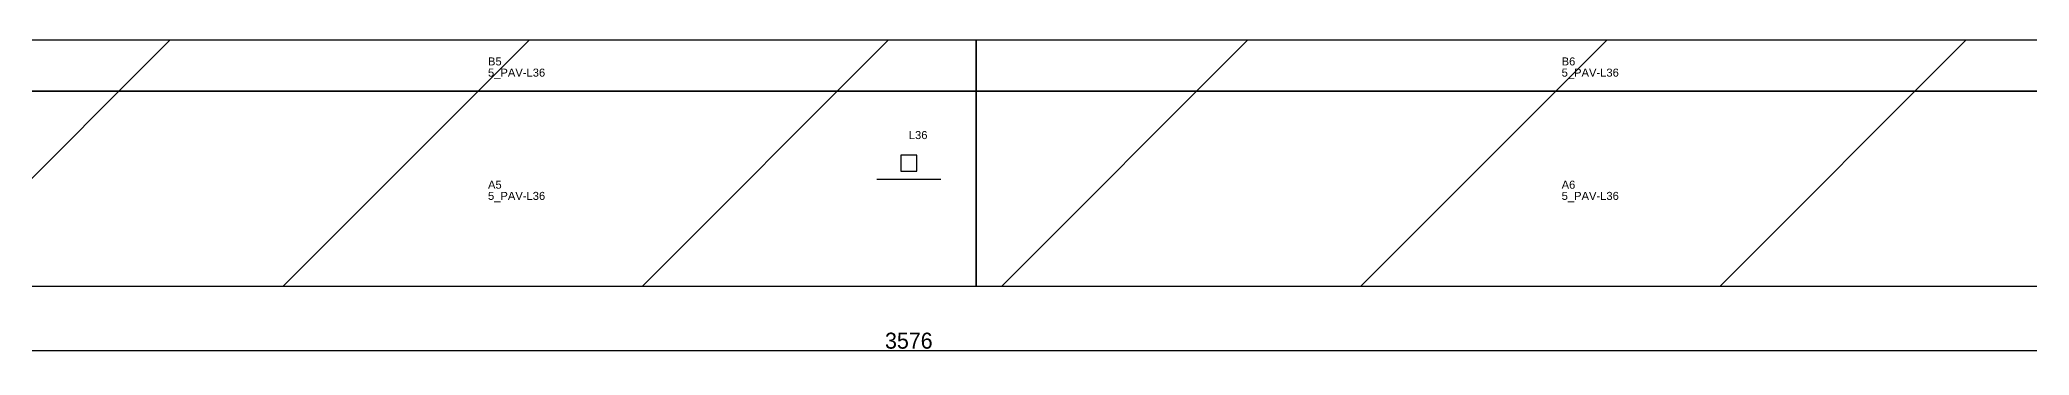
# Model space of a CAD drawing. Header units: metres. Extents: x 222 to 51559, y 5 to 202.
# Drawn here: x 1467 to 2710, y 5 to 202 of the extents above; entities that cross this region are included whole.
import ezdxf

# ---------------------------------------------------------------- set-up
doc = ezdxf.new("R2010")
doc.units = ezdxf.units.M
for name, color, linetype in [('3', 3, 'CONTINUOUS'), ('AUX00', 7, 'CONTINUOUS'), ('COTA', 241, 'CONTINUOUS'), ('Hachura', 251, 'CONTINUOUS'), ('NOMENCLATURA', 7, 'CONTINUOUS'), ('Painéis', 200, 'CONTINUOUS'), ('Pilares', 5, 'CONTINUOUS'), ('SARR_2.2x7', 40, 'CONTINUOUS')]:
    doc.layers.add(name, color=color, linetype=linetype)
doc.styles.add('ARIAL', font='Arial.ttf')
doc.styles.add('STR_STANDARD', font='arial.ttf')
doc.dimstyles.new('EZ DXF', dxfattribs={"dimtxt": 10, "dimasz": 3.5, "dimexe": 3, "dimexo": 1.5, "dimgap": 1, "dimtad": 1, "dimdec": 1, "dimdsep": 46, "dimcen": 2.5, "dimazin": 3, "dimtfac": 1, "dimtmove": 0, "dimatfit": 3})

msp = doc.modelspace()

# ---------------------------------------------------------------- hatches: boundary and pattern name
at = {"layer": 'Hachura'}
h = msp.add_hatch(dxfattribs=at)
h.set_pattern_fill('ANSI31', scale=50)
h.paths.add_polyline_path([(222.2, 201.5), (3798.2, 201.5), (3798.2, 47.5), (222.2, 47.5)])
h = msp.add_hatch(dxfattribs=at)
h.set_pattern_fill('ANSI31', scale=50)
h.paths.add_polyline_path([(222.2, 201.5), (3798.2, 201.5), (3798.2, 47.5), (222.2, 47.5)])

# ---------------------------------------------------------------- linework, layer by layer
at = {"layer": '3'}
for points in [[(2052.2, 47.5), (2052.2, 201.5)], [(2052.2, 47.5), (2052.2, 201.5)], [(222.2, 169.5), (3798.2, 169.5)], [(222.2, 169.5), (3798.2, 169.5)]]:
    msp.add_lwpolyline(points, close=True, dxfattribs=at)
at = {"layer": 'Painéis', "color": 200}
for p, q in [((222.2, 201.5), (3798.2, 201.5)), ((222.2, 201.5), (3798.2, 201.5)), ((3798.2, 47.5), (222.2, 47.5)), ((3798.2, 47.5), (222.2, 47.5))]:
    msp.add_line(p, q, dxfattribs=at)
at = {"layer": 'Pilares'}
msp.add_lwpolyline([(2005.2, 119.5), (2015.2, 119.5), (2015.2, 129.5), (2005.2, 129.5)], close=True, dxfattribs=at)
msp.add_lwpolyline([(2005.2, 119.5), (2015.2, 119.5), (2015.2, 129.5), (2005.2, 129.5)], close=True, dxfattribs=at)
at = {"layer": 'SARR_2.2x7'}
msp.add_line((1990.2, 114.5), (2030.2, 114.5), dxfattribs=at)
msp.add_line((1990.2, 114.5), (2030.2, 114.5), dxfattribs=at)

# ---------------------------------------------------------------- texts
at = {"layer": '3', "style": 'STR_STANDARD'}
for s, p in [('B5', (1747.2, 185.5)), ('B5', (1747.2, 185.5)), ('B6', (2418.2, 185.5)), ('B6', (2418.2, 185.5)), ('A5', (1747.2, 108.5)), ('A5', (1747.2, 108.5)), ('A6', (2418.2, 108.5)), ('A6', (2418.2, 108.5))]:
    msp.add_text(s, height=5, dxfattribs=at).set_placement(p)
at = {"layer": 'AUX00', "style": 'STR_STANDARD'}
for p in [(1747.2, 178.5), (1747.2, 178.5), (2418.2, 178.5), (2418.2, 178.5), (1747.2, 101.5), (1747.2, 101.5), (2418.2, 101.5), (2418.2, 101.5)]:
    msp.add_text('5_PAV-L36', height=5, dxfattribs=at).set_placement(p)
at = {"layer": 'NOMENCLATURA', "insert": (2010.2, 144.5), "char_height": 5, "attachment_point": 1, "style": 'ARIAL'}
msp.add_mtext('L36', dxfattribs=at)
msp.add_mtext('L36', dxfattribs=at)

# ---------------------------------------------------------------- dimensions: what is measured, and where the dimension line sits
at = {"layer": 'COTA'}
msp.add_linear_dim(base=(222.2, 7.5), p1=(222.2, 22.5), p2=(3798.2, 22.5), dimstyle='EZ DXF', dxfattribs=at).render()
msp.add_linear_dim(base=(222.2, 7.5), p1=(222.2, 22.5), p2=(3798.2, 22.5), dimstyle='EZ DXF', dxfattribs=at).render()

doc.saveas('drawing.dxf')
